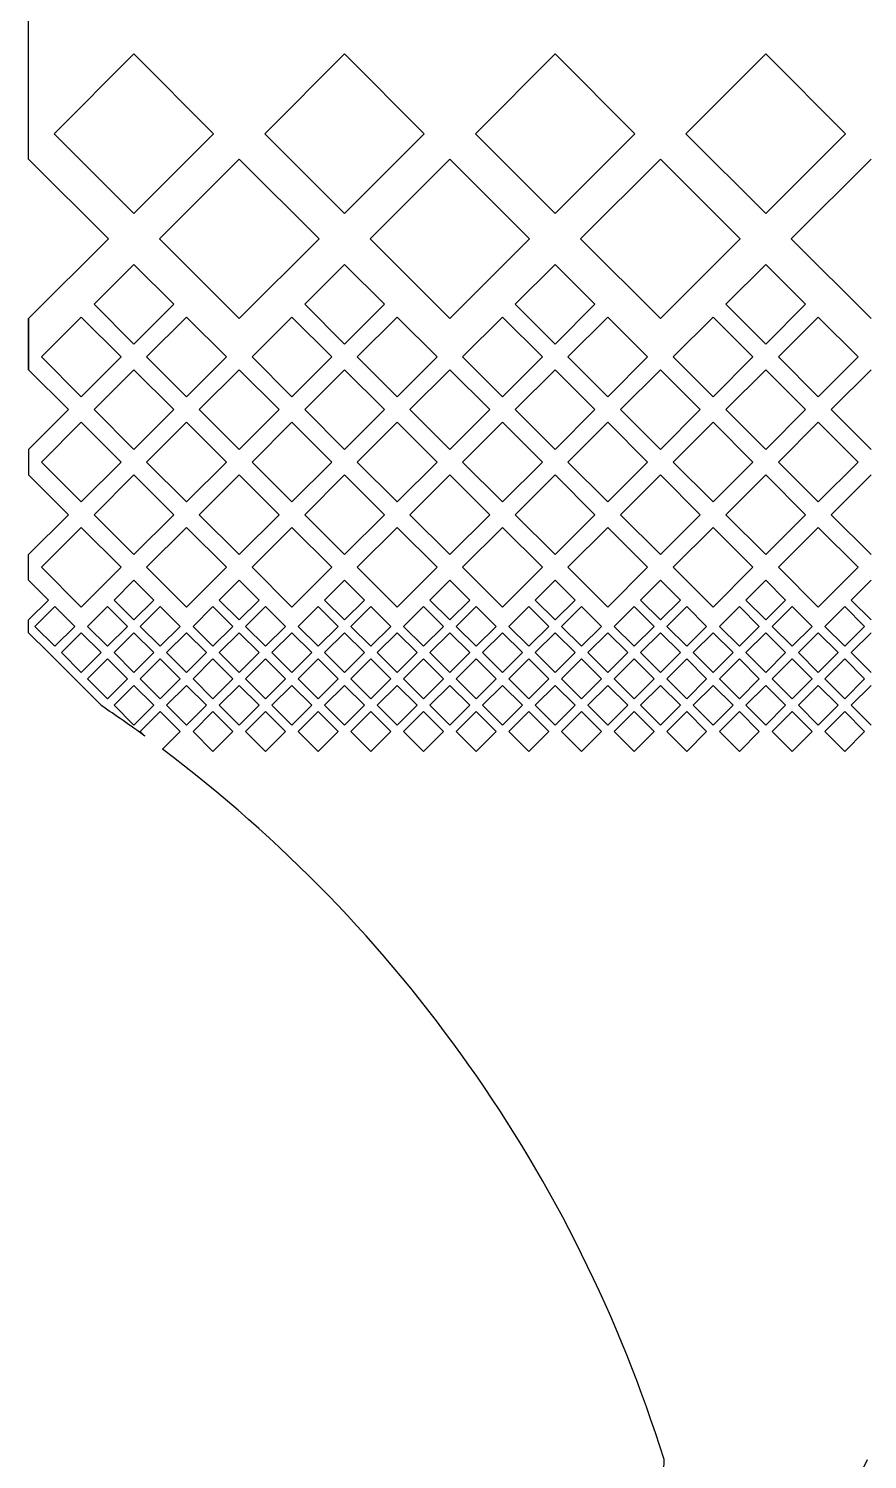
# Model space of a CAD drawing. Header units: inches. Extents: x 1277 to 1304299, y 7085 to 100777.
# Drawn here: x 1299273 to 1300016, y 94749 to 96018 of the extents above; entities that cross this region are included whole.
import ezdxf

# ---------------------------------------------------------------- set-up
doc = ezdxf.new("R2010")
doc.units = ezdxf.units.IN
doc.header["$MEASUREMENT"] = 0

msp = doc.modelspace()

# ---------------------------------------------------------------- linework, layer by layer
for p, q in [((1299272.7, 95902.5), (1299272.7, 96200.1)), ((1299366, 95995.9), (1299295.3, 95925.1)), ((1299436.7, 95925.1), (1299366, 95995.9)), ((1299552.7, 95995.9), (1299482, 95925.1)), ((1299623.4, 95925.1), (1299552.7, 95995.9)), ((1299739.4, 95995.9), (1299668.7, 95925.1)), ((1299810.1, 95925.1), (1299739.4, 95995.9)), ((1299926.1, 95995.9), (1299855.3, 95925.1)), ((1299996.8, 95925.1), (1299926.1, 95995.9)), ((1299295.3, 95925.1), (1299366, 95854.4)), ((1299366, 95854.4), (1299436.7, 95925.1)), ((1299482, 95925.1), (1299552.7, 95854.4)), ((1299552.7, 95854.4), (1299623.4, 95925.1)), ((1299668.7, 95925.1), (1299739.4, 95854.4)), ((1299739.4, 95854.4), (1299810.1, 95925.1)), ((1299855.3, 95925.1), (1299926.1, 95854.4)), ((1299926.1, 95854.4), (1299996.8, 95925.1)), ((1299343.4, 95831.8), (1299272.7, 95902.5)), ((1299459.4, 95902.5), (1299388.7, 95831.8)), ((1299530.1, 95831.8), (1299459.4, 95902.5)), ((1299646, 95902.5), (1299575.3, 95831.8)), ((1299716.8, 95831.8), (1299646, 95902.5)), ((1299832.7, 95902.5), (1299762, 95831.8)), ((1299903.4, 95831.8), (1299832.7, 95902.5)), ((1300019.4, 95902.5), (1299948.7, 95831.8)), ((1299272.7, 95761.1), (1299343.4, 95831.8)), ((1299388.7, 95831.8), (1299459.4, 95761.1)), ((1299459.4, 95761.1), (1299530.1, 95831.8)), ((1299575.3, 95831.8), (1299646, 95761.1)), ((1299646, 95761.1), (1299716.8, 95831.8)), ((1299762, 95831.8), (1299832.7, 95761.1)), ((1299832.7, 95761.1), (1299903.4, 95831.8)), ((1299948.7, 95831.8), (1300019.4, 95761.1)), ((1299366, 95809.2), (1299330.7, 95773.8)), ((1299401.4, 95773.8), (1299366, 95809.2)), ((1299552.7, 95809.2), (1299517.4, 95773.8)), ((1299588.1, 95773.8), (1299552.7, 95809.2)), ((1299739.4, 95809.2), (1299704, 95773.8)), ((1299774.7, 95773.8), (1299739.4, 95809.2)), ((1299926.1, 95809.2), (1299890.7, 95773.8)), ((1299961.4, 95773.8), (1299926.1, 95809.2)), ((1299330.7, 95773.8), (1299366, 95738.5)), ((1299366, 95738.5), (1299401.4, 95773.8)), ((1299517.4, 95773.8), (1299552.7, 95738.5)), ((1299552.7, 95738.5), (1299588.1, 95773.8)), ((1299704, 95773.8), (1299739.4, 95738.5)), ((1299739.4, 95738.5), (1299774.7, 95773.8)), ((1299890.7, 95773.8), (1299926.1, 95738.5)), ((1299926.1, 95738.5), (1299961.4, 95773.8)), ((1299272.7, 95761.1), (1299272.7, 95715.8)), ((1299272.7, 95715.8), (1299272.7, 95761.1)), ((1299319.4, 95762.5), (1299284, 95727.2)), ((1299354.7, 95727.2), (1299319.4, 95762.5)), ((1299412.7, 95762.5), (1299377.3, 95727.2)), ((1299448.1, 95727.2), (1299412.7, 95762.5)), ((1299506, 95762.5), (1299470.7, 95727.2)), ((1299541.4, 95727.2), (1299506, 95762.5)), ((1299599.4, 95762.5), (1299564, 95727.2)), ((1299634.7, 95727.2), (1299599.4, 95762.5)), ((1299692.7, 95762.5), (1299657.4, 95727.2)), ((1299728.1, 95727.2), (1299692.7, 95762.5)), ((1299786.1, 95762.5), (1299750.7, 95727.2)), ((1299821.4, 95727.2), (1299786.1, 95762.5)), ((1299879.4, 95762.5), (1299844, 95727.2)), ((1299914.7, 95727.2), (1299879.4, 95762.5)), ((1299972.7, 95762.5), (1299937.4, 95727.2)), ((1300008.1, 95727.2), (1299972.7, 95762.5)), ((1299284, 95727.2), (1299319.4, 95691.8)), ((1299319.4, 95691.8), (1299354.7, 95727.2)), ((1299377.3, 95727.2), (1299412.7, 95691.8)), ((1299412.7, 95691.8), (1299448.1, 95727.2)), ((1299470.7, 95727.2), (1299506, 95691.8)), ((1299506, 95691.8), (1299541.4, 95727.2)), ((1299564, 95727.2), (1299599.4, 95691.8)), ((1299599.4, 95691.8), (1299634.7, 95727.2)), ((1299657.4, 95727.2), (1299692.7, 95691.8)), ((1299692.7, 95691.8), (1299728.1, 95727.2)), ((1299750.7, 95727.2), (1299786.1, 95691.8)), ((1299786.1, 95691.8), (1299821.4, 95727.2)), ((1299844, 95727.2), (1299879.4, 95691.8)), ((1299879.4, 95691.8), (1299914.7, 95727.2)), ((1299937.4, 95727.2), (1299972.7, 95691.8)), ((1299972.7, 95691.8), (1300008.1, 95727.2)), ((1299308, 95680.5), (1299272.7, 95715.8)), ((1299366, 95715.8), (1299330.7, 95680.5)), ((1299401.4, 95680.5), (1299366, 95715.8)), ((1299459.4, 95715.8), (1299424, 95680.5)), ((1299494.7, 95680.5), (1299459.4, 95715.8)), ((1299552.7, 95715.8), (1299517.4, 95680.5)), ((1299588.1, 95680.5), (1299552.7, 95715.8)), ((1299646, 95715.8), (1299610.7, 95680.5)), ((1299681.4, 95680.5), (1299646, 95715.8)), ((1299739.4, 95715.8), (1299704, 95680.5)), ((1299774.7, 95680.5), (1299739.4, 95715.8)), ((1299832.7, 95715.8), (1299797.4, 95680.5)), ((1299868.1, 95680.5), (1299832.7, 95715.8)), ((1299926.1, 95715.8), (1299890.7, 95680.5)), ((1299961.4, 95680.5), (1299926.1, 95715.8)), ((1300019.4, 95715.8), (1299984, 95680.5)), ((1299272.7, 95645.1), (1299308, 95680.5)), ((1299330.7, 95680.5), (1299366, 95645.1)), ((1299366, 95645.1), (1299401.4, 95680.5)), ((1299424, 95680.5), (1299459.4, 95645.1)), ((1299459.4, 95645.1), (1299494.7, 95680.5)), ((1299517.4, 95680.5), (1299552.7, 95645.1)), ((1299552.7, 95645.1), (1299588.1, 95680.5)), ((1299610.7, 95680.5), (1299646, 95645.1)), ((1299646, 95645.1), (1299681.4, 95680.5)), ((1299704, 95680.5), (1299739.4, 95645.1)), ((1299739.4, 95645.1), (1299774.7, 95680.5)), ((1299797.4, 95680.5), (1299832.7, 95645.1)), ((1299832.7, 95645.1), (1299868.1, 95680.5)), ((1299890.7, 95680.5), (1299926.1, 95645.1)), ((1299926.1, 95645.1), (1299961.4, 95680.5)), ((1299984, 95680.5), (1300019.4, 95645.1)), ((1299319.4, 95669.2), (1299284, 95633.8)), ((1299354.7, 95633.8), (1299319.4, 95669.2)), ((1299412.7, 95669.2), (1299377.3, 95633.8)), ((1299448.1, 95633.8), (1299412.7, 95669.2)), ((1299506, 95669.2), (1299470.7, 95633.8)), ((1299541.4, 95633.8), (1299506, 95669.2)), ((1299599.4, 95669.2), (1299564, 95633.8)), ((1299634.7, 95633.8), (1299599.4, 95669.2)), ((1299692.7, 95669.2), (1299657.4, 95633.8)), ((1299728.1, 95633.8), (1299692.7, 95669.2)), ((1299786.1, 95669.2), (1299750.7, 95633.8)), ((1299821.4, 95633.8), (1299786.1, 95669.2)), ((1299879.4, 95669.2), (1299844, 95633.8)), ((1299914.7, 95633.8), (1299879.4, 95669.2)), ((1299972.7, 95669.2), (1299937.4, 95633.8)), ((1300008.1, 95633.8), (1299972.7, 95669.2)), ((1299272.7, 95645.1), (1299272.7, 95622.5)), ((1299284, 95633.8), (1299319.4, 95598.5)), ((1299319.4, 95598.5), (1299354.7, 95633.8)), ((1299377.3, 95633.8), (1299412.7, 95598.5)), ((1299412.7, 95598.5), (1299448.1, 95633.8)), ((1299470.7, 95633.8), (1299506, 95598.5)), ((1299506, 95598.5), (1299541.4, 95633.8)), ((1299564, 95633.8), (1299599.4, 95598.5)), ((1299599.4, 95598.5), (1299634.7, 95633.8)), ((1299657.4, 95633.8), (1299692.7, 95598.5)), ((1299692.7, 95598.5), (1299728.1, 95633.8)), ((1299750.7, 95633.8), (1299786.1, 95598.5)), ((1299786.1, 95598.5), (1299821.4, 95633.8)), ((1299844, 95633.8), (1299879.4, 95598.5)), ((1299879.4, 95598.5), (1299914.7, 95633.8)), ((1299937.4, 95633.8), (1299972.7, 95598.5)), ((1299972.7, 95598.5), (1300008.1, 95633.8)), ((1299308, 95587.1), (1299272.7, 95622.5)), ((1299308, 95587.1), (1299272.7, 95622.5)), ((1299308, 95587.1), (1299272.7, 95622.5)), ((1299366, 95622.5), (1299330.7, 95587.1)), ((1299366, 95622.5), (1299330.7, 95587.1)), ((1299366, 95622.5), (1299330.7, 95587.1)), ((1299401.4, 95587.1), (1299366, 95622.5)), ((1299401.4, 95587.1), (1299366, 95622.5)), ((1299401.4, 95587.1), (1299366, 95622.5)), ((1299459.4, 95622.5), (1299424, 95587.1)), ((1299459.4, 95622.5), (1299424, 95587.1)), ((1299459.4, 95622.5), (1299424, 95587.1)), ((1299494.7, 95587.1), (1299459.4, 95622.5)), ((1299494.7, 95587.1), (1299459.4, 95622.5)), ((1299494.7, 95587.1), (1299459.4, 95622.5)), ((1299552.7, 95622.5), (1299517.4, 95587.1)), ((1299552.7, 95622.5), (1299517.4, 95587.1)), ((1299552.7, 95622.5), (1299517.4, 95587.1)), ((1299588.1, 95587.1), (1299552.7, 95622.5)), ((1299588.1, 95587.1), (1299552.7, 95622.5)), ((1299588.1, 95587.1), (1299552.7, 95622.5)), ((1299646, 95622.5), (1299610.7, 95587.1)), ((1299646, 95622.5), (1299610.7, 95587.1)), ((1299646, 95622.5), (1299610.7, 95587.1)), ((1299681.4, 95587.1), (1299646, 95622.5)), ((1299681.4, 95587.1), (1299646, 95622.5)), ((1299681.4, 95587.1), (1299646, 95622.5)), ((1299739.4, 95622.5), (1299704, 95587.1)), ((1299739.4, 95622.5), (1299704, 95587.1)), ((1299739.4, 95622.5), (1299704, 95587.1)), ((1299774.7, 95587.1), (1299739.4, 95622.5)), ((1299774.7, 95587.1), (1299739.4, 95622.5)), ((1299774.7, 95587.1), (1299739.4, 95622.5)), ((1299832.7, 95622.5), (1299797.4, 95587.1)), ((1299832.7, 95622.5), (1299797.4, 95587.1)), ((1299832.7, 95622.5), (1299797.4, 95587.1)), ((1299868.1, 95587.1), (1299832.7, 95622.5)), ((1299868.1, 95587.1), (1299832.7, 95622.5)), ((1299868.1, 95587.1), (1299832.7, 95622.5)), ((1299926.1, 95622.5), (1299890.7, 95587.1)), ((1299926.1, 95622.5), (1299890.7, 95587.1)), ((1299926.1, 95622.5), (1299890.7, 95587.1)), ((1299961.4, 95587.1), (1299926.1, 95622.5)), ((1299961.4, 95587.1), (1299926.1, 95622.5)), ((1299961.4, 95587.1), (1299926.1, 95622.5)), ((1300019.4, 95622.5), (1299984, 95587.1)), ((1300019.4, 95622.5), (1299984, 95587.1)), ((1300019.4, 95622.5), (1299984, 95587.1)), ((1299272.7, 95551.8), (1299308, 95587.1)), ((1299272.7, 95551.8), (1299308, 95587.1)), ((1299272.7, 95551.8), (1299308, 95587.1)), ((1299330.7, 95587.1), (1299366, 95551.8)), ((1299330.7, 95587.1), (1299366, 95551.8)), ((1299330.7, 95587.1), (1299366, 95551.8)), ((1299366, 95551.8), (1299401.4, 95587.1)), ((1299366, 95551.8), (1299401.4, 95587.1)), ((1299366, 95551.8), (1299401.4, 95587.1)), ((1299424, 95587.1), (1299459.4, 95551.8)), ((1299424, 95587.1), (1299459.4, 95551.8)), ((1299424, 95587.1), (1299459.4, 95551.8)), ((1299459.4, 95551.8), (1299494.7, 95587.1)), ((1299459.4, 95551.8), (1299494.7, 95587.1)), ((1299459.4, 95551.8), (1299494.7, 95587.1)), ((1299517.4, 95587.1), (1299552.7, 95551.8)), ((1299517.4, 95587.1), (1299552.7, 95551.8)), ((1299517.4, 95587.1), (1299552.7, 95551.8)), ((1299552.7, 95551.8), (1299588.1, 95587.1)), ((1299552.7, 95551.8), (1299588.1, 95587.1)), ((1299552.7, 95551.8), (1299588.1, 95587.1)), ((1299610.7, 95587.1), (1299646, 95551.8)), ((1299610.7, 95587.1), (1299646, 95551.8)), ((1299610.7, 95587.1), (1299646, 95551.8)), ((1299646, 95551.8), (1299681.4, 95587.1)), ((1299646, 95551.8), (1299681.4, 95587.1)), ((1299646, 95551.8), (1299681.4, 95587.1)), ((1299704, 95587.1), (1299739.4, 95551.8)), ((1299704, 95587.1), (1299739.4, 95551.8)), ((1299704, 95587.1), (1299739.4, 95551.8)), ((1299739.4, 95551.8), (1299774.7, 95587.1)), ((1299739.4, 95551.8), (1299774.7, 95587.1)), ((1299739.4, 95551.8), (1299774.7, 95587.1)), ((1299797.4, 95587.1), (1299832.7, 95551.8)), ((1299797.4, 95587.1), (1299832.7, 95551.8)), ((1299797.4, 95587.1), (1299832.7, 95551.8)), ((1299832.7, 95551.8), (1299868.1, 95587.1)), ((1299832.7, 95551.8), (1299868.1, 95587.1)), ((1299832.7, 95551.8), (1299868.1, 95587.1)), ((1299890.7, 95587.1), (1299926.1, 95551.8)), ((1299890.7, 95587.1), (1299926.1, 95551.8)), ((1299890.7, 95587.1), (1299926.1, 95551.8)), ((1299926.1, 95551.8), (1299961.4, 95587.1)), ((1299926.1, 95551.8), (1299961.4, 95587.1)), ((1299926.1, 95551.8), (1299961.4, 95587.1)), ((1299984, 95587.1), (1300019.4, 95551.8)), ((1299984, 95587.1), (1300019.4, 95551.8)), ((1299984, 95587.1), (1300019.4, 95551.8)), ((1299319.4, 95575.8), (1299284, 95540.5)), ((1299319.4, 95575.8), (1299284, 95540.5)), ((1299319.4, 95575.8), (1299284, 95540.5)), ((1299354.7, 95540.5), (1299319.4, 95575.8)), ((1299354.7, 95540.5), (1299319.4, 95575.8)), ((1299354.7, 95540.5), (1299319.4, 95575.8)), ((1299412.7, 95575.8), (1299377.3, 95540.5)), ((1299412.7, 95575.8), (1299377.3, 95540.5)), ((1299412.7, 95575.8), (1299377.3, 95540.5)), ((1299448.1, 95540.5), (1299412.7, 95575.8)), ((1299448.1, 95540.5), (1299412.7, 95575.8)), ((1299448.1, 95540.5), (1299412.7, 95575.8)), ((1299506, 95575.8), (1299470.7, 95540.5)), ((1299506, 95575.8), (1299470.7, 95540.5)), ((1299506, 95575.8), (1299470.7, 95540.5)), ((1299541.4, 95540.5), (1299506, 95575.8)), ((1299541.4, 95540.5), (1299506, 95575.8)), ((1299541.4, 95540.5), (1299506, 95575.8)), ((1299599.4, 95575.8), (1299564, 95540.5)), ((1299599.4, 95575.8), (1299564, 95540.5)), ((1299599.4, 95575.8), (1299564, 95540.5)), ((1299634.7, 95540.5), (1299599.4, 95575.8)), ((1299634.7, 95540.5), (1299599.4, 95575.8)), ((1299634.7, 95540.5), (1299599.4, 95575.8)), ((1299692.7, 95575.8), (1299657.4, 95540.5)), ((1299692.7, 95575.8), (1299657.4, 95540.5)), ((1299692.7, 95575.8), (1299657.4, 95540.5)), ((1299728.1, 95540.5), (1299692.7, 95575.8)), ((1299728.1, 95540.5), (1299692.7, 95575.8)), ((1299728.1, 95540.5), (1299692.7, 95575.8)), ((1299786.1, 95575.8), (1299750.7, 95540.5)), ((1299786.1, 95575.8), (1299750.7, 95540.5)), ((1299786.1, 95575.8), (1299750.7, 95540.5)), ((1299821.4, 95540.5), (1299786.1, 95575.8)), ((1299821.4, 95540.5), (1299786.1, 95575.8)), ((1299821.4, 95540.5), (1299786.1, 95575.8)), ((1299879.4, 95575.8), (1299844, 95540.5)), ((1299879.4, 95575.8), (1299844, 95540.5)), ((1299879.4, 95575.8), (1299844, 95540.5)), ((1299914.7, 95540.5), (1299879.4, 95575.8)), ((1299914.7, 95540.5), (1299879.4, 95575.8)), ((1299914.7, 95540.5), (1299879.4, 95575.8)), ((1299972.7, 95575.8), (1299937.4, 95540.5)), ((1299972.7, 95575.8), (1299937.4, 95540.5)), ((1299972.7, 95575.8), (1299937.4, 95540.5)), ((1300008.1, 95540.5), (1299972.7, 95575.8)), ((1300008.1, 95540.5), (1299972.7, 95575.8)), ((1300008.1, 95540.5), (1299972.7, 95575.8)), ((1299272.7, 95529.2), (1299272.7, 95551.8)), ((1299284, 95540.5), (1299319.4, 95505.1)), ((1299284, 95540.5), (1299319.4, 95505.1)), ((1299284, 95540.5), (1299319.4, 95505.1)), ((1299319.4, 95505.1), (1299354.7, 95540.5)), ((1299319.4, 95505.1), (1299354.7, 95540.5)), ((1299319.4, 95505.1), (1299354.7, 95540.5)), ((1299377.3, 95540.5), (1299412.7, 95505.1)), ((1299377.3, 95540.5), (1299412.7, 95505.1)), ((1299377.3, 95540.5), (1299412.7, 95505.1)), ((1299412.7, 95505.1), (1299448.1, 95540.5)), ((1299412.7, 95505.1), (1299448.1, 95540.5)), ((1299412.7, 95505.1), (1299448.1, 95540.5)), ((1299470.7, 95540.5), (1299506, 95505.1)), ((1299470.7, 95540.5), (1299506, 95505.1)), ((1299470.7, 95540.5), (1299506, 95505.1)), ((1299506, 95505.1), (1299541.4, 95540.5)), ((1299506, 95505.1), (1299541.4, 95540.5)), ((1299506, 95505.1), (1299541.4, 95540.5)), ((1299564, 95540.5), (1299599.4, 95505.1)), ((1299564, 95540.5), (1299599.4, 95505.1)), ((1299564, 95540.5), (1299599.4, 95505.1)), ((1299599.4, 95505.1), (1299634.7, 95540.5)), ((1299599.4, 95505.1), (1299634.7, 95540.5)), ((1299599.4, 95505.1), (1299634.7, 95540.5)), ((1299657.4, 95540.5), (1299692.7, 95505.1)), ((1299657.4, 95540.5), (1299692.7, 95505.1)), ((1299657.4, 95540.5), (1299692.7, 95505.1)), ((1299692.7, 95505.1), (1299728.1, 95540.5)), ((1299692.7, 95505.1), (1299728.1, 95540.5)), ((1299692.7, 95505.1), (1299728.1, 95540.5)), ((1299750.7, 95540.5), (1299786.1, 95505.1)), ((1299750.7, 95540.5), (1299786.1, 95505.1)), ((1299750.7, 95540.5), (1299786.1, 95505.1)), ((1299786.1, 95505.1), (1299821.4, 95540.5)), ((1299786.1, 95505.1), (1299821.4, 95540.5)), ((1299786.1, 95505.1), (1299821.4, 95540.5)), ((1299844, 95540.5), (1299879.4, 95505.1)), ((1299844, 95540.5), (1299879.4, 95505.1)), ((1299844, 95540.5), (1299879.4, 95505.1)), ((1299879.4, 95505.1), (1299914.7, 95540.5)), ((1299879.4, 95505.1), (1299914.7, 95540.5)), ((1299879.4, 95505.1), (1299914.7, 95540.5)), ((1299937.4, 95540.5), (1299972.7, 95505.1)), ((1299937.4, 95540.5), (1299972.7, 95505.1)), ((1299937.4, 95540.5), (1299972.7, 95505.1)), ((1299972.7, 95505.1), (1300008.1, 95540.5)), ((1299972.7, 95505.1), (1300008.1, 95540.5)), ((1299972.7, 95505.1), (1300008.1, 95540.5)), ((1299290.4, 95511.5), (1299272.7, 95529.2)), ((1299366, 95529.2), (1299348.4, 95511.5)), ((1299383.7, 95511.5), (1299366, 95529.2)), ((1299459.4, 95529.2), (1299441.7, 95511.5)), ((1299477, 95511.5), (1299459.4, 95529.2)), ((1299552.7, 95529.2), (1299535, 95511.5)), ((1299570.4, 95511.5), (1299552.7, 95529.2)), ((1299646, 95529.2), (1299628.4, 95511.5)), ((1299663.7, 95511.5), (1299646, 95529.2)), ((1299739.4, 95529.2), (1299721.7, 95511.5)), ((1299757.1, 95511.5), (1299739.4, 95529.2)), ((1299832.7, 95529.2), (1299815, 95511.5)), ((1299850.4, 95511.5), (1299832.7, 95529.2)), ((1299926.1, 95529.2), (1299908.4, 95511.5)), ((1299943.7, 95511.5), (1299926.1, 95529.2)), ((1300019.4, 95529.2), (1300001.7, 95511.5)), ((1299272.7, 95493.8), (1299290.4, 95511.5)), ((1299348.4, 95511.5), (1299366, 95493.8)), ((1299366, 95493.8), (1299383.7, 95511.5)), ((1299441.7, 95511.5), (1299459.4, 95493.8)), ((1299459.4, 95493.8), (1299477, 95511.5)), ((1299535, 95511.5), (1299552.7, 95493.8)), ((1299552.7, 95493.8), (1299570.4, 95511.5)), ((1299628.4, 95511.5), (1299646, 95493.8)), ((1299646, 95493.8), (1299663.7, 95511.5)), ((1299721.7, 95511.5), (1299739.4, 95493.8)), ((1299739.4, 95493.8), (1299757.1, 95511.5)), ((1299815, 95511.5), (1299832.7, 95493.8)), ((1299832.7, 95493.8), (1299850.4, 95511.5)), ((1299908.4, 95511.5), (1299926.1, 95493.8)), ((1299926.1, 95493.8), (1299943.7, 95511.5)), ((1300001.7, 95511.5), (1300019.4, 95493.8)), ((1299296, 95505.8), (1299278.3, 95488.1)), ((1299313.7, 95488.1), (1299296, 95505.8)), ((1299342.7, 95505.8), (1299325, 95488.1)), ((1299360.4, 95488.1), (1299342.7, 95505.8)), ((1299389.4, 95505.8), (1299371.7, 95488.1)), ((1299407, 95488.1), (1299389.4, 95505.8)), ((1299436, 95505.8), (1299418.4, 95488.1)), ((1299453.7, 95488.1), (1299436, 95505.8)), ((1299482.7, 95505.8), (1299465, 95488.1)), ((1299500.4, 95488.1), (1299482.7, 95505.8)), ((1299529.4, 95505.8), (1299511.7, 95488.1)), ((1299547, 95488.1), (1299529.4, 95505.8)), ((1299576, 95505.8), (1299558.4, 95488.1)), ((1299593.7, 95488.1), (1299576, 95505.8)), ((1299622.7, 95505.8), (1299605, 95488.1)), ((1299640.4, 95488.1), (1299622.7, 95505.8)), ((1299669.4, 95505.8), (1299651.7, 95488.1)), ((1299687.1, 95488.1), (1299669.4, 95505.8)), ((1299716, 95505.8), (1299698.4, 95488.1)), ((1299733.7, 95488.1), (1299716, 95505.8)), ((1299762.7, 95505.8), (1299745, 95488.1)), ((1299780.4, 95488.1), (1299762.7, 95505.8)), ((1299809.4, 95505.8), (1299791.7, 95488.1)), ((1299827.1, 95488.1), (1299809.4, 95505.8)), ((1299856.1, 95505.8), (1299838.4, 95488.1)), ((1299873.7, 95488.1), (1299856.1, 95505.8)), ((1299902.7, 95505.8), (1299885, 95488.1)), ((1299920.4, 95488.1), (1299902.7, 95505.8)), ((1299949.4, 95505.8), (1299931.7, 95488.1)), ((1299967.1, 95488.1), (1299949.4, 95505.8)), ((1299996.1, 95505.8), (1299978.4, 95488.1)), ((1300013.7, 95488.1), (1299996.1, 95505.8)), ((1299272.7, 95482.5), (1299272.7, 95493.8)), ((1299278.3, 95488.1), (1299296, 95470.5)), ((1299296, 95470.5), (1299313.7, 95488.1)), ((1299325, 95488.1), (1299342.7, 95470.5)), ((1299342.7, 95470.5), (1299360.4, 95488.1)), ((1299371.7, 95488.1), (1299389.4, 95470.5)), ((1299389.4, 95470.5), (1299407, 95488.1)), ((1299418.4, 95488.1), (1299436, 95470.5)), ((1299436, 95470.5), (1299453.7, 95488.1)), ((1299465, 95488.1), (1299482.7, 95470.5)), ((1299482.7, 95470.5), (1299500.4, 95488.1)), ((1299511.7, 95488.1), (1299529.4, 95470.5)), ((1299529.4, 95470.5), (1299547, 95488.1)), ((1299558.4, 95488.1), (1299576, 95470.5)), ((1299576, 95470.5), (1299593.7, 95488.1)), ((1299605, 95488.1), (1299622.7, 95470.5)), ((1299622.7, 95470.5), (1299640.4, 95488.1)), ((1299651.7, 95488.1), (1299669.4, 95470.5)), ((1299669.4, 95470.5), (1299687.1, 95488.1)), ((1299698.4, 95488.1), (1299716, 95470.5)), ((1299716, 95470.5), (1299733.7, 95488.1)), ((1299745, 95488.1), (1299762.7, 95470.5)), ((1299762.7, 95470.5), (1299780.4, 95488.1)), ((1299791.7, 95488.1), (1299809.4, 95470.5)), ((1299809.4, 95470.5), (1299827.1, 95488.1)), ((1299838.4, 95488.1), (1299856.1, 95470.5)), ((1299856.1, 95470.5), (1299873.7, 95488.1)), ((1299885, 95488.1), (1299902.7, 95470.5)), ((1299902.7, 95470.5), (1299920.4, 95488.1)), ((1299931.7, 95488.1), (1299949.4, 95470.5)), ((1299949.4, 95470.5), (1299967.1, 95488.1)), ((1299978.4, 95488.1), (1299996.1, 95470.5)), ((1299996.1, 95470.5), (1300013.7, 95488.1)), ((1299272.7, 95482.5), (1299290.4, 95464.8)), ((1299319.4, 95482.5), (1299301.7, 95464.8)), ((1299337, 95464.8), (1299319.4, 95482.5)), ((1299366, 95482.5), (1299348.4, 95464.8)), ((1299383.7, 95464.8), (1299366, 95482.5)), ((1299412.7, 95482.5), (1299395, 95464.8)), ((1299430.4, 95464.8), (1299412.7, 95482.5)), ((1299459.4, 95482.5), (1299441.7, 95464.8)), ((1299477, 95464.8), (1299459.4, 95482.5)), ((1299506, 95482.5), (1299488.4, 95464.8)), ((1299523.7, 95464.8), (1299506, 95482.5)), ((1299552.7, 95482.5), (1299535, 95464.8)), ((1299570.4, 95464.8), (1299552.7, 95482.5)), ((1299599.4, 95482.5), (1299581.7, 95464.8)), ((1299617.1, 95464.8), (1299599.4, 95482.5)), ((1299646, 95482.5), (1299628.4, 95464.8)), ((1299663.7, 95464.8), (1299646, 95482.5)), ((1299692.7, 95482.5), (1299675, 95464.8)), ((1299710.4, 95464.8), (1299692.7, 95482.5)), ((1299739.4, 95482.5), (1299721.7, 95464.8)), ((1299757.1, 95464.8), (1299739.4, 95482.5)), ((1299786.1, 95482.5), (1299768.4, 95464.8)), ((1299803.7, 95464.8), (1299786.1, 95482.5)), ((1299832.7, 95482.5), (1299815, 95464.8)), ((1299850.4, 95464.8), (1299832.7, 95482.5)), ((1299879.4, 95482.5), (1299861.7, 95464.8)), ((1299897.1, 95464.8), (1299879.4, 95482.5)), ((1299926.1, 95482.5), (1299908.4, 95464.8)), ((1299943.7, 95464.8), (1299926.1, 95482.5)), ((1299972.7, 95482.5), (1299955.1, 95464.8)), ((1299990.4, 95464.8), (1299972.7, 95482.5)), ((1300019.4, 95482.5), (1300001.7, 95464.8)), ((1299290.4, 95464.8), (1299337.8, 95417.4)), ((1299301.7, 95464.8), (1299319.4, 95447.1)), ((1299319.4, 95447.1), (1299337, 95464.8)), ((1299342.7, 95459.2), (1299325, 95441.5)), ((1299360.4, 95441.5), (1299342.7, 95459.2)), ((1299348.4, 95464.8), (1299366, 95447.1)), ((1299366, 95447.1), (1299383.7, 95464.8)), ((1299389.4, 95459.2), (1299371.7, 95441.5)), ((1299407, 95441.5), (1299389.4, 95459.2)), ((1299395, 95464.8), (1299412.7, 95447.1)), ((1299412.7, 95447.1), (1299430.4, 95464.8)), ((1299436, 95459.2), (1299418.4, 95441.5)), ((1299453.7, 95441.5), (1299436, 95459.2)), ((1299441.7, 95464.8), (1299459.4, 95447.1)), ((1299459.4, 95447.1), (1299477, 95464.8)), ((1299482.7, 95459.2), (1299465, 95441.5)), ((1299500.4, 95441.5), (1299482.7, 95459.2)), ((1299488.4, 95464.8), (1299506, 95447.1)), ((1299506, 95447.1), (1299523.7, 95464.8)), ((1299529.4, 95459.2), (1299511.7, 95441.5)), ((1299547, 95441.5), (1299529.4, 95459.2)), ((1299535, 95464.8), (1299552.7, 95447.1)), ((1299552.7, 95447.1), (1299570.4, 95464.8)), ((1299576, 95459.2), (1299558.4, 95441.5)), ((1299593.7, 95441.5), (1299576, 95459.2)), ((1299581.7, 95464.8), (1299599.4, 95447.1)), ((1299599.4, 95447.1), (1299617.1, 95464.8)), ((1299622.7, 95459.2), (1299605, 95441.5)), ((1299640.4, 95441.5), (1299622.7, 95459.2)), ((1299628.4, 95464.8), (1299646, 95447.1)), ((1299646, 95447.1), (1299663.7, 95464.8)), ((1299669.4, 95459.2), (1299651.7, 95441.5)), ((1299687.1, 95441.5), (1299669.4, 95459.2)), ((1299675, 95464.8), (1299692.7, 95447.1)), ((1299692.7, 95447.1), (1299710.4, 95464.8)), ((1299716, 95459.2), (1299698.4, 95441.5)), ((1299733.7, 95441.5), (1299716, 95459.2)), ((1299721.7, 95464.8), (1299739.4, 95447.1)), ((1299739.4, 95447.1), (1299757.1, 95464.8)), ((1299762.7, 95459.2), (1299745, 95441.5)), ((1299780.4, 95441.5), (1299762.7, 95459.2)), ((1299768.4, 95464.8), (1299786.1, 95447.1)), ((1299786.1, 95447.1), (1299803.7, 95464.8)), ((1299809.4, 95459.2), (1299791.7, 95441.5)), ((1299827.1, 95441.5), (1299809.4, 95459.2)), ((1299815, 95464.8), (1299832.7, 95447.1)), ((1299832.7, 95447.1), (1299850.4, 95464.8)), ((1299856.1, 95459.2), (1299838.4, 95441.5)), ((1299873.7, 95441.5), (1299856.1, 95459.2)), ((1299861.7, 95464.8), (1299879.4, 95447.1)), ((1299879.4, 95447.1), (1299897.1, 95464.8)), ((1299902.7, 95459.2), (1299885, 95441.5)), ((1299920.4, 95441.5), (1299902.7, 95459.2)), ((1299908.4, 95464.8), (1299926.1, 95447.1)), ((1299926.1, 95447.1), (1299943.7, 95464.8)), ((1299949.4, 95459.2), (1299931.7, 95441.5)), ((1299967.1, 95441.5), (1299949.4, 95459.2)), ((1299955.1, 95464.8), (1299972.7, 95447.1)), ((1299972.7, 95447.1), (1299990.4, 95464.8)), ((1299996.1, 95459.2), (1299978.4, 95441.5)), ((1300013.7, 95441.5), (1299996.1, 95459.2)), ((1300001.7, 95464.8), (1300019.4, 95447.1)), ((1299325, 95441.5), (1299342.7, 95423.8)), ((1299342.7, 95423.8), (1299360.4, 95441.5)), ((1299366, 95435.8), (1299348.4, 95418.1)), ((1299383.7, 95418.1), (1299366, 95435.8)), ((1299371.7, 95441.5), (1299389.4, 95423.8)), ((1299389.4, 95423.8), (1299407, 95441.5)), ((1299412.7, 95435.8), (1299395, 95418.1)), ((1299430.4, 95418.1), (1299412.7, 95435.8)), ((1299418.4, 95441.5), (1299436, 95423.8)), ((1299436, 95423.8), (1299453.7, 95441.5)), ((1299459.4, 95435.8), (1299441.7, 95418.1)), ((1299477, 95418.1), (1299459.4, 95435.8)), ((1299465, 95441.5), (1299482.7, 95423.8)), ((1299482.7, 95423.8), (1299500.4, 95441.5)), ((1299506, 95435.8), (1299488.4, 95418.1)), ((1299523.7, 95418.1), (1299506, 95435.8)), ((1299511.7, 95441.5), (1299529.4, 95423.8)), ((1299529.4, 95423.8), (1299547, 95441.5)), ((1299552.7, 95435.8), (1299535, 95418.1)), ((1299570.4, 95418.1), (1299552.7, 95435.8)), ((1299558.4, 95441.5), (1299576, 95423.8)), ((1299576, 95423.8), (1299593.7, 95441.5)), ((1299599.4, 95435.8), (1299581.7, 95418.1)), ((1299617.1, 95418.1), (1299599.4, 95435.8)), ((1299605, 95441.5), (1299622.7, 95423.8)), ((1299622.7, 95423.8), (1299640.4, 95441.5)), ((1299646, 95435.8), (1299628.4, 95418.1)), ((1299663.7, 95418.1), (1299646, 95435.8)), ((1299651.7, 95441.5), (1299669.4, 95423.8)), ((1299669.4, 95423.8), (1299687.1, 95441.5)), ((1299692.7, 95435.8), (1299675, 95418.1)), ((1299710.4, 95418.1), (1299692.7, 95435.8)), ((1299698.4, 95441.5), (1299716, 95423.8)), ((1299716, 95423.8), (1299733.7, 95441.5)), ((1299739.4, 95435.8), (1299721.7, 95418.1)), ((1299757.1, 95418.1), (1299739.4, 95435.8)), ((1299745, 95441.5), (1299762.7, 95423.8)), ((1299762.7, 95423.8), (1299780.4, 95441.5)), ((1299786.1, 95435.8), (1299768.4, 95418.1)), ((1299803.7, 95418.1), (1299786.1, 95435.8)), ((1299791.7, 95441.5), (1299809.4, 95423.8)), ((1299809.4, 95423.8), (1299827.1, 95441.5)), ((1299832.7, 95435.8), (1299815, 95418.1)), ((1299850.4, 95418.1), (1299832.7, 95435.8)), ((1299838.4, 95441.5), (1299856.1, 95423.8)), ((1299856.1, 95423.8), (1299873.7, 95441.5)), ((1299879.4, 95435.8), (1299861.7, 95418.1)), ((1299897.1, 95418.1), (1299879.4, 95435.8)), ((1299885, 95441.5), (1299902.7, 95423.8)), ((1299902.7, 95423.8), (1299920.4, 95441.5)), ((1299926.1, 95435.8), (1299908.4, 95418.1)), ((1299943.7, 95418.1), (1299926.1, 95435.8)), ((1299931.7, 95441.5), (1299949.4, 95423.8)), ((1299949.4, 95423.8), (1299967.1, 95441.5)), ((1299972.7, 95435.8), (1299955.1, 95418.1)), ((1299990.4, 95418.1), (1299972.7, 95435.8)), ((1299978.4, 95441.5), (1299996.1, 95423.8)), ((1299996.1, 95423.8), (1300013.7, 95441.5)), ((1300019.4, 95435.8), (1300001.7, 95418.1)), ((1299348.4, 95418.1), (1299366, 95400.5)), ((1299366, 95400.5), (1299383.7, 95418.1)), ((1299389.4, 95412.5), (1299371.7, 95394.8)), ((1299407, 95394.8), (1299389.4, 95412.5)), ((1299395, 95418.1), (1299412.7, 95400.5)), ((1299412.7, 95400.5), (1299430.4, 95418.1)), ((1299436, 95412.5), (1299418.4, 95394.8)), ((1299453.7, 95394.8), (1299436, 95412.5)), ((1299441.7, 95418.1), (1299459.4, 95400.5)), ((1299459.4, 95400.5), (1299477, 95418.1)), ((1299482.7, 95412.5), (1299465, 95394.8)), ((1299500.4, 95394.8), (1299482.7, 95412.5)), ((1299488.4, 95418.1), (1299506, 95400.5)), ((1299506, 95400.5), (1299523.7, 95418.1)), ((1299529.4, 95412.5), (1299511.7, 95394.8)), ((1299547, 95394.8), (1299529.4, 95412.5)), ((1299535, 95418.1), (1299552.7, 95400.5)), ((1299552.7, 95400.5), (1299570.4, 95418.1)), ((1299576, 95412.5), (1299558.4, 95394.8)), ((1299593.7, 95394.8), (1299576, 95412.5)), ((1299581.7, 95418.1), (1299599.4, 95400.5)), ((1299599.4, 95400.5), (1299617.1, 95418.1)), ((1299622.7, 95412.5), (1299605, 95394.8)), ((1299640.4, 95394.8), (1299622.7, 95412.5)), ((1299628.4, 95418.1), (1299646, 95400.5)), ((1299646, 95400.5), (1299663.7, 95418.1)), ((1299669.4, 95412.5), (1299651.7, 95394.8)), ((1299687.1, 95394.8), (1299669.4, 95412.5)), ((1299675, 95418.1), (1299692.7, 95400.5)), ((1299692.7, 95400.5), (1299710.4, 95418.1)), ((1299716, 95412.5), (1299698.4, 95394.8)), ((1299733.7, 95394.8), (1299716, 95412.5)), ((1299721.7, 95418.1), (1299739.4, 95400.5)), ((1299739.4, 95400.5), (1299757.1, 95418.1)), ((1299762.7, 95412.5), (1299745, 95394.8)), ((1299780.4, 95394.8), (1299762.7, 95412.5)), ((1299768.4, 95418.1), (1299786.1, 95400.5)), ((1299786.1, 95400.5), (1299803.7, 95418.1)), ((1299809.4, 95412.5), (1299791.7, 95394.8)), ((1299827.1, 95394.8), (1299809.4, 95412.5)), ((1299815, 95418.1), (1299832.7, 95400.5)), ((1299832.7, 95400.5), (1299850.4, 95418.1)), ((1299856.1, 95412.5), (1299838.4, 95394.8)), ((1299873.7, 95394.8), (1299856.1, 95412.5)), ((1299861.7, 95418.1), (1299879.4, 95400.5)), ((1299879.4, 95400.5), (1299897.1, 95418.1)), ((1299902.7, 95412.5), (1299885, 95394.8)), ((1299920.4, 95394.8), (1299902.7, 95412.5)), ((1299908.4, 95418.1), (1299926.1, 95400.5)), ((1299926.1, 95400.5), (1299943.7, 95418.1)), ((1299949.4, 95412.5), (1299931.7, 95394.8)), ((1299967.1, 95394.8), (1299949.4, 95412.5)), ((1299955.1, 95418.1), (1299972.7, 95400.5)), ((1299972.7, 95400.5), (1299990.4, 95418.1)), ((1299996.1, 95412.5), (1299978.4, 95394.8)), ((1300013.7, 95394.8), (1299996.1, 95412.5)), ((1300001.7, 95418.1), (1300019.4, 95400.5)), ((1299371.7, 95394.8), (1299375.7, 95390.8)), ((1299391.4, 95379.2), (1299407, 95394.8)), ((1299418.4, 95394.8), (1299436, 95377.1)), ((1299436, 95377.1), (1299453.7, 95394.8)), ((1299465, 95394.8), (1299482.7, 95377.1)), ((1299482.7, 95377.1), (1299500.4, 95394.8)), ((1299511.7, 95394.8), (1299529.4, 95377.1)), ((1299529.4, 95377.1), (1299547, 95394.8)), ((1299558.4, 95394.8), (1299576, 95377.1)), ((1299576, 95377.1), (1299593.7, 95394.8)), ((1299605, 95394.8), (1299622.7, 95377.1)), ((1299622.7, 95377.1), (1299640.4, 95394.8)), ((1299651.7, 95394.8), (1299669.4, 95377.1)), ((1299669.4, 95377.1), (1299687.1, 95394.8)), ((1299698.4, 95394.8), (1299716, 95377.1)), ((1299716, 95377.1), (1299733.7, 95394.8)), ((1299745, 95394.8), (1299762.7, 95377.1)), ((1299762.7, 95377.1), (1299780.4, 95394.8)), ((1299791.7, 95394.8), (1299809.4, 95377.1)), ((1299809.4, 95377.1), (1299827.1, 95394.8)), ((1299838.4, 95394.8), (1299856.1, 95377.1)), ((1299856.1, 95377.1), (1299873.7, 95394.8)), ((1299885, 95394.8), (1299902.7, 95377.1)), ((1299902.7, 95377.1), (1299920.4, 95394.8)), ((1299931.7, 95394.8), (1299949.4, 95377.1)), ((1299949.4, 95377.1), (1299967.1, 95394.8)), ((1299978.4, 95394.8), (1299996.1, 95377.1)), ((1299996.1, 95377.1), (1300013.7, 95394.8))]:
    msp.add_line(p, q)
for centre, radius, start, end in [((1298633, 94372.2), 1260.6, 53.9044, 56.0578), ((1298633, 94372.2), 1260.6, 17.3995, 53.0156), ((1299631.5, 94925.7), 423.3, 270, 335.3411), ((1299628.8, 94749.1), 207.2, 274.0345, 0)]:
    msp.add_arc(centre, radius, start, end)

doc.saveas('drawing.dxf')
